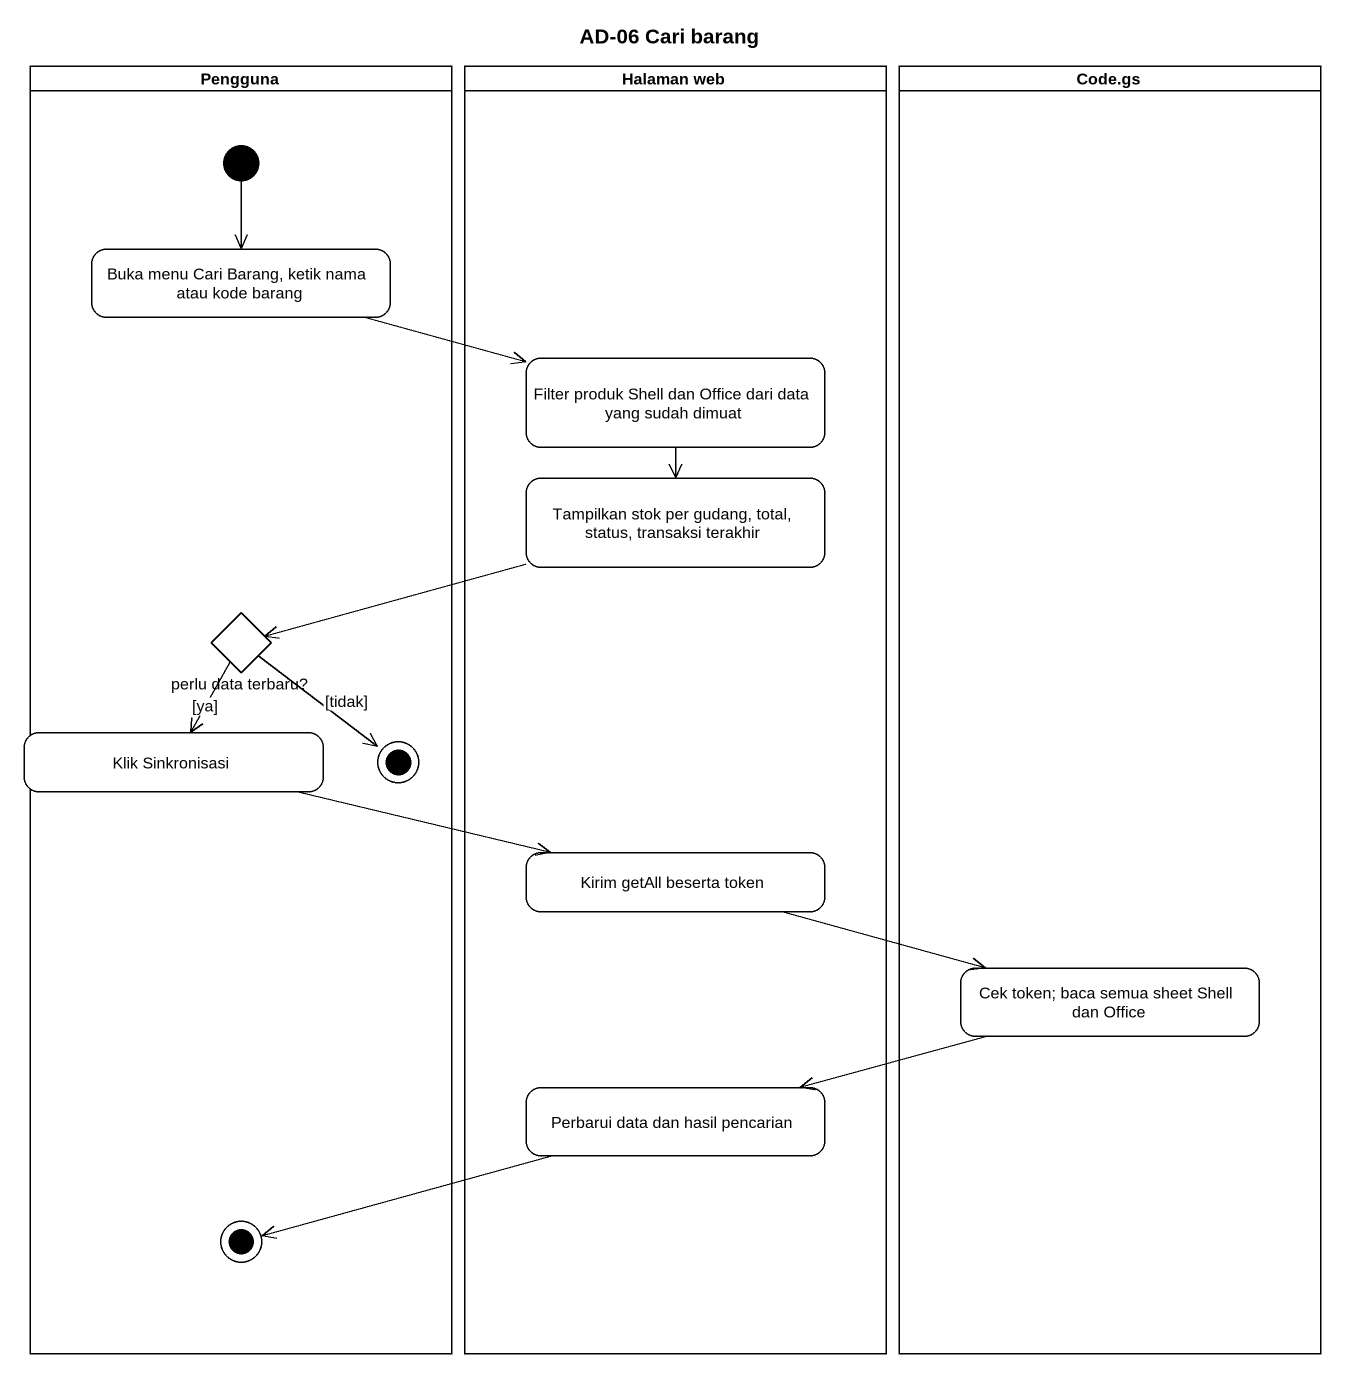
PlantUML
@startuml
title AD-06 Cari barang
hide empty description
state Pengguna <<partition>> {
  state "Buka menu Cari Barang, ketik nama atau kode barang" as Buka_menu_Cari_Barang_ketik
  state "perlu data terbaru?" as perlu_data_terbaru <<choice>>
  state final1 <<end>>
  state final2 <<end>>
  [*] --> Buka_menu_Cari_Barang_ketik
}
state "Halaman web" as Halaman_web <<partition>> {
  state "Filter produk Shell dan Office dari data yang sudah dimuat" as Filter_produk_Shell_dan
  state "Tampilkan stok per gudang, total, status, transaksi terakhir" as Tampilkan_stok_per_gudang
  state "Kirim getAll beserta token" as Kirim_getAll_beserta_token
  state "Perbarui data dan hasil pencarian" as Perbarui_data_dan_hasil
}
state "Code.gs" as Code_gs <<partition>> {
  state "Cek token; baca semua sheet Shell dan Office" as Cek_token_baca_semua_sheet
}
state "Klik Sinkronisasi" as Klik_Sinkronisasi
Buka_menu_Cari_Barang_ketik -right-> Filter_produk_Shell_dan
Filter_produk_Shell_dan --> Tampilkan_stok_per_gudang
Tampilkan_stok_per_gudang -left-> perlu_data_terbaru
perlu_data_terbaru --> Klik_Sinkronisasi : [ya]
perlu_data_terbaru --> final1 : [tidak]
Klik_Sinkronisasi -right-> Kirim_getAll_beserta_token
Kirim_getAll_beserta_token -right-> Cek_token_baca_semua_sheet
Cek_token_baca_semua_sheet -left-> Perbarui_data_dan_hasil
Perbarui_data_dan_hasil -left-> final2
@enduml
